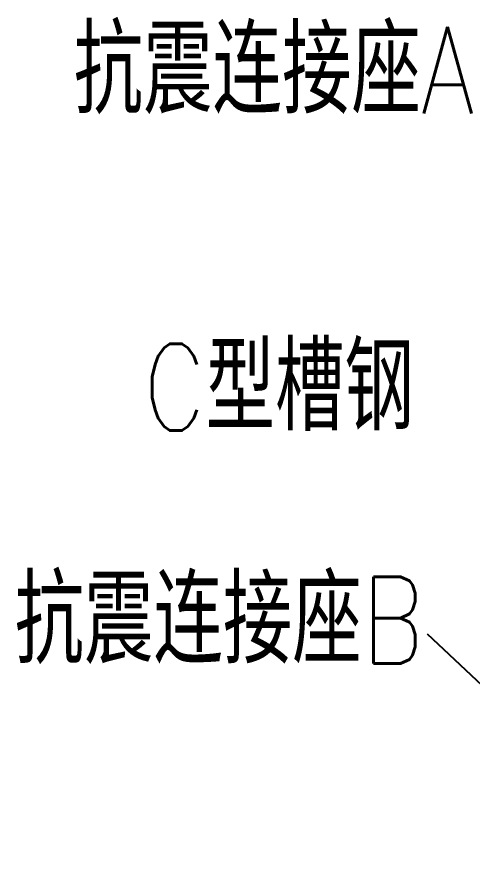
# Model space of a CAD drawing. Extents: x 1382187 to 1725648, y 860327 to 1571294.
# Drawn here: x 1502783 to 1504882, y 1228828 to 1232704 of the extents above; entities that cross this region are included whole.
import ezdxf

# ---------------------------------------------------------------- set-up
doc = ezdxf.new("R2010")
doc.units = 0
doc.header["$LTSCALE"] = 1000
doc.header["$MEASUREMENT"] = 0
doc.layers.add('W_DIM', color=4, linetype='Continuous')
doc.styles.get("Standard").update_dxf_attribs({"font": 'gbenor.shx', "bigfont": 'gbcbig.shx'})
doc.styles.add('wwp100', font='txt.shx', dxfattribs={"width": 0.7, "height": 400, "bigfont": 'hztxt.shx'})
doc.dimstyles.get("Standard").update_dxf_attribs({"dimtxt": 0.18, "dimasz": 0.18, "dimexe": 0.18, "dimexo": 0.0625, "dimgap": 0.09, "dimtad": 0, "dimtih": 1, "dimtoh": 1, "dimdec": 4, "dimzin": 0, "dimdsep": 46, "dimtxsty": 'Standard', "dimcen": 0.09, "dimadec": 0, "dimazin": 0, "dimtfac": 1, "dimtdec": 4, "dimtofl": 0, "dimtmove": 0, "dimatfit": 3, "dimfxl": 0, "dimtolj": 1, "dimtzin": 0, "dimarcsym": 0})

msp = doc.modelspace()

# ---------------------------------------------------------------- texts
at = {"layer": 'W_DIM', "color": 7, "style": 'wwp100', "width": 0.8}
for s, p in [('抗震连接座A', (1503045, 1232257.7)), ('C型槽钢', (1503365.1, 1230797.8)), ('抗震连接座B', (1502772.7, 1229724.9))]:
    msp.add_text(s, height=400, dxfattribs=at).set_placement(p)

# ---------------------------------------------------------------- leaders
msp.add_leader([(1505772, 1228828.3), (1504676.2, 1229860.6)], dimstyle='Standard', override={"dimgap": 20})

doc.saveas('drawing.dxf')
